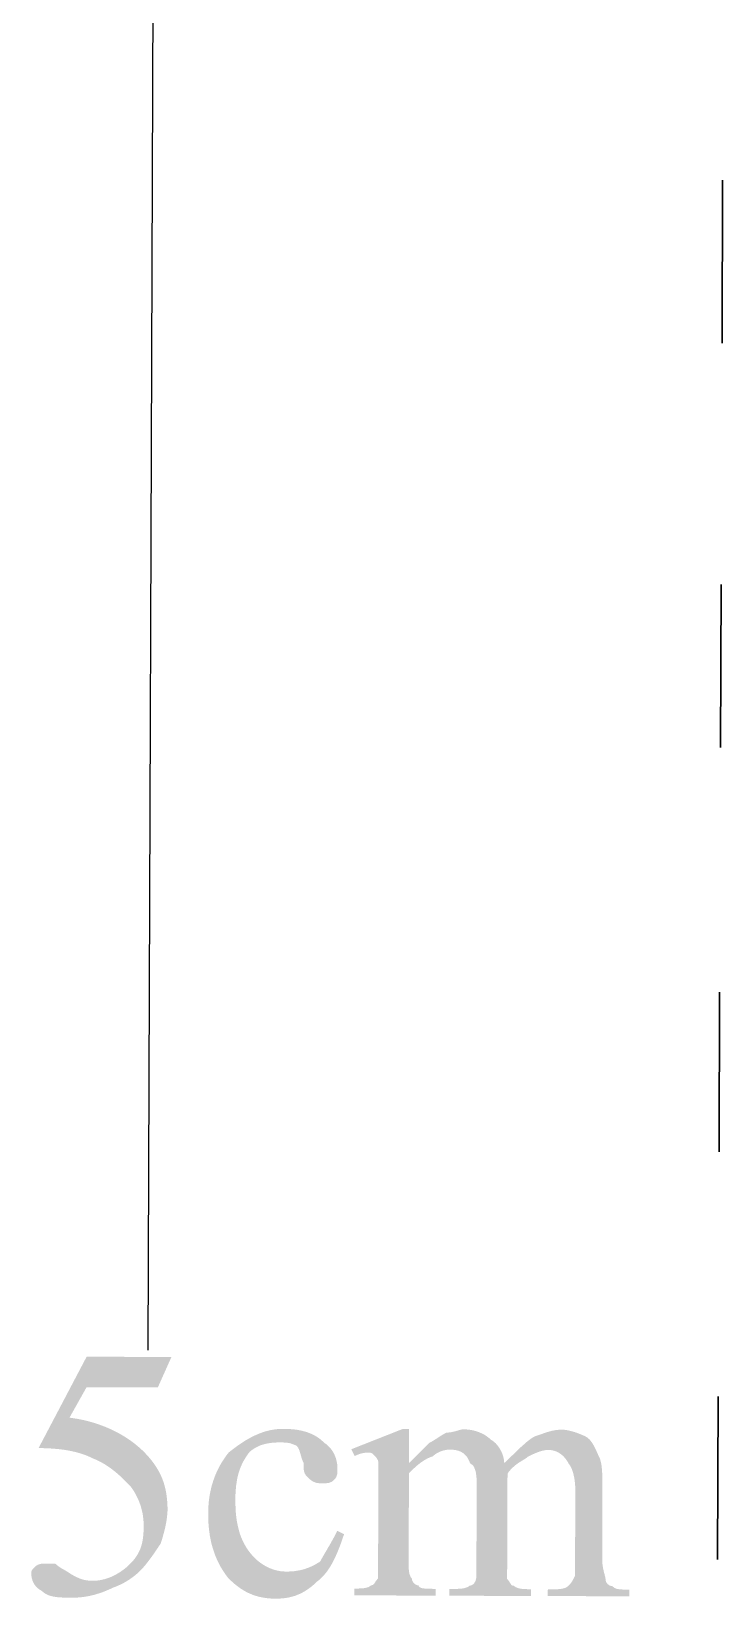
# Model space of a CAD drawing. Header units: millimetres. Extents: x -125 to 146, y -26 to 163.
# Drawn here: x -109.12 to -100.5, y 32.17 to 51.73 of the extents above; entities that cross this region are included whole.
import ezdxf

# ---------------------------------------------------------------- set-up
doc = ezdxf.new("R2010")
doc.units = ezdxf.units.MM
doc.header["$MEASUREMENT"] = 0
doc.layers.get('0').update_dxf_attribs({"color": 255, "linetype": 'CONTINUOUS'})

msp = doc.modelspace()

# ---------------------------------------------------------------- hatches: boundary and pattern name
at = {"true_color": 0x000007}
for points in [[(-107.376, 35.182), (-107.546, 34.802), (-108.435, 34.805), (-108.648, 34.425), (-108.601, 34.418), (-108.554, 34.411), (-108.508, 34.402), (-108.462, 34.393), (-108.417, 34.381), (-108.372, 34.369), (-108.328, 34.356), (-108.285, 34.342), (-108.243, 34.326), (-108.201, 34.31), (-108.16, 34.293), (-108.12, 34.274), (-108.081, 34.255), (-108.042, 34.235), (-108.005, 34.215), (-107.969, 34.193), (-107.934, 34.171), (-107.899, 34.148), (-107.866, 34.124), (-107.834, 34.1), (-107.804, 34.075), (-107.774, 34.05), (-107.746, 34.024), (-107.719, 33.998), (-107.693, 33.971), (-107.669, 33.945), (-107.646, 33.918), (-107.624, 33.891), (-107.603, 33.864), (-107.584, 33.837), (-107.566, 33.809), (-107.549, 33.782), (-107.533, 33.754), (-107.518, 33.725), (-107.505, 33.697), (-107.492, 33.668), (-107.481, 33.638), (-107.471, 33.608), (-107.462, 33.578), (-107.454, 33.546), (-107.447, 33.515), (-107.441, 33.483), (-107.436, 33.45), (-107.432, 33.416), (-107.429, 33.382), (-107.427, 33.347), (-107.425, 33.311), (-107.425, 33.274), (-107.425, 33.258), (-107.426, 33.242), (-107.427, 33.225), (-107.429, 33.208), (-107.431, 33.19), (-107.433, 33.173), (-107.435, 33.155), (-107.438, 33.136), (-107.441, 33.118), (-107.445, 33.1), (-107.448, 33.081), (-107.452, 33.063), (-107.456, 33.044), (-107.461, 33.026), (-107.465, 33.007), (-107.47, 32.989), (-107.475, 32.971), (-107.48, 32.953), (-107.485, 32.935), (-107.49, 32.918), (-107.495, 32.901), (-107.501, 32.884), (-107.506, 32.867), (-107.511, 32.851), (-107.522, 32.836), (-107.533, 32.82), (-107.543, 32.804), (-107.554, 32.788), (-107.565, 32.773), (-107.575, 32.757), (-107.586, 32.742), (-107.596, 32.726), (-107.607, 32.711), (-107.618, 32.696), (-107.628, 32.681), (-107.639, 32.667), (-107.65, 32.652), (-107.66, 32.638), (-107.671, 32.624), (-107.682, 32.611), (-107.692, 32.597), (-107.703, 32.584), (-107.713, 32.572), (-107.724, 32.559), (-107.735, 32.547), (-107.745, 32.536), (-107.756, 32.524), (-107.767, 32.514), (-107.777, 32.503), (-107.789, 32.493), (-107.8, 32.482), (-107.812, 32.472), (-107.825, 32.461), (-107.838, 32.451), (-107.851, 32.441), (-107.864, 32.431), (-107.878, 32.421), (-107.892, 32.411), (-107.906, 32.402), (-107.92, 32.393), (-107.935, 32.383), (-107.95, 32.375), (-107.965, 32.366), (-107.98, 32.358), (-107.996, 32.35), (-108.011, 32.342), (-108.027, 32.335), (-108.043, 32.328), (-108.058, 32.321), (-108.074, 32.315), (-108.09, 32.309), (-108.106, 32.303), (-108.127, 32.293), (-108.148, 32.283), (-108.17, 32.274), (-108.191, 32.265), (-108.212, 32.256), (-108.233, 32.248), (-108.254, 32.241), (-108.276, 32.233), (-108.297, 32.227), (-108.318, 32.22), (-108.339, 32.214), (-108.36, 32.209), (-108.382, 32.204), (-108.403, 32.199), (-108.424, 32.195), (-108.445, 32.192), (-108.466, 32.188), (-108.487, 32.186), (-108.509, 32.183), (-108.53, 32.181), (-108.551, 32.18), (-108.572, 32.179), (-108.593, 32.178), (-108.614, 32.178), (-108.635, 32.178), (-108.656, 32.178), (-108.676, 32.179), (-108.696, 32.179), (-108.715, 32.179), (-108.734, 32.18), (-108.752, 32.181), (-108.77, 32.182), (-108.787, 32.183), (-108.804, 32.185), (-108.821, 32.187), (-108.837, 32.19), (-108.852, 32.192), (-108.868, 32.196), (-108.882, 32.2), (-108.897, 32.204), (-108.91, 32.209), (-108.924, 32.215), (-108.937, 32.221), (-108.949, 32.228), (-108.962, 32.236), (-108.973, 32.245), (-108.984, 32.254), (-108.995, 32.264), (-109.006, 32.27), (-109.016, 32.276), (-109.026, 32.282), (-109.035, 32.289), (-109.044, 32.296), (-109.052, 32.303), (-109.06, 32.311), (-109.067, 32.319), (-109.074, 32.328), (-109.081, 32.336), (-109.087, 32.345), (-109.092, 32.355), (-109.097, 32.364), (-109.102, 32.373), (-109.106, 32.383), (-109.11, 32.393), (-109.113, 32.403), (-109.116, 32.413), (-109.119, 32.424), (-109.121, 32.434), (-109.122, 32.445), (-109.123, 32.455), (-109.124, 32.466), (-109.124, 32.476), (-109.124, 32.481), (-109.124, 32.486), (-109.124, 32.49), (-109.124, 32.494), (-109.124, 32.498), (-109.123, 32.501), (-109.123, 32.505), (-109.122, 32.508), (-109.122, 32.511), (-109.121, 32.513), (-109.12, 32.516), (-109.119, 32.519), (-109.117, 32.521), (-109.115, 32.524), (-109.113, 32.527), (-109.111, 32.53), (-109.109, 32.533), (-109.106, 32.536), (-109.103, 32.539), (-109.099, 32.543), (-109.095, 32.547), (-109.091, 32.551), (-109.086, 32.556), (-109.081, 32.561), (-109.076, 32.566), (-109.071, 32.571), (-109.065, 32.575), (-109.06, 32.579), (-109.055, 32.582), (-109.049, 32.585), (-109.044, 32.588), (-109.038, 32.59), (-109.033, 32.593), (-109.027, 32.595), (-109.022, 32.596), (-109.016, 32.598), (-109.011, 32.599), (-109.005, 32.6), (-109, 32.601), (-108.995, 32.601), (-108.989, 32.602), (-108.984, 32.602), (-108.978, 32.602), (-108.973, 32.603), (-108.968, 32.603), (-108.962, 32.603), (-108.957, 32.603), (-108.952, 32.603), (-108.946, 32.603), (-108.941, 32.603), (-108.936, 32.603), (-108.93, 32.603), (-108.925, 32.603), (-108.92, 32.603), (-108.915, 32.603), (-108.909, 32.603), (-108.904, 32.603), (-108.899, 32.603), (-108.893, 32.602), (-108.888, 32.602), (-108.883, 32.602), (-108.877, 32.602), (-108.872, 32.602), (-108.867, 32.602), (-108.862, 32.602), (-108.856, 32.602), (-108.851, 32.602), (-108.846, 32.602), (-108.84, 32.602), (-108.835, 32.602), (-108.83, 32.602), (-108.825, 32.602), (-108.824, 32.602), (-108.824, 32.601), (-108.823, 32.6), (-108.821, 32.599), (-108.819, 32.597), (-108.817, 32.595), (-108.814, 32.592), (-108.81, 32.59), (-108.807, 32.587), (-108.803, 32.583), (-108.798, 32.58), (-108.793, 32.576), (-108.787, 32.572), (-108.781, 32.567), (-108.775, 32.563), (-108.768, 32.558), (-108.761, 32.553), (-108.753, 32.548), (-108.745, 32.543), (-108.737, 32.538), (-108.728, 32.533), (-108.718, 32.528), (-108.708, 32.522), (-108.698, 32.517), (-108.682, 32.507), (-108.667, 32.497), (-108.652, 32.487), (-108.638, 32.478), (-108.623, 32.469), (-108.609, 32.461), (-108.596, 32.453), (-108.582, 32.446), (-108.569, 32.439), (-108.555, 32.433), (-108.542, 32.427), (-108.529, 32.421), (-108.516, 32.416), (-108.502, 32.411), (-108.489, 32.407), (-108.476, 32.403), (-108.462, 32.4), (-108.448, 32.397), (-108.434, 32.395), (-108.42, 32.393), (-108.405, 32.391), (-108.391, 32.39), (-108.375, 32.389), (-108.36, 32.389), (-108.339, 32.389), (-108.317, 32.39), (-108.296, 32.393), (-108.275, 32.395), (-108.254, 32.399), (-108.233, 32.404), (-108.212, 32.409), (-108.192, 32.415), (-108.171, 32.422), (-108.151, 32.429), (-108.131, 32.437), (-108.111, 32.446), (-108.091, 32.456), (-108.071, 32.466), (-108.052, 32.477), (-108.033, 32.488), (-108.014, 32.5), (-107.996, 32.513), (-107.978, 32.526), (-107.96, 32.539), (-107.943, 32.553), (-107.926, 32.568), (-107.909, 32.583), (-107.893, 32.599), (-107.878, 32.615), (-107.863, 32.63), (-107.849, 32.646), (-107.836, 32.662), (-107.824, 32.679), (-107.813, 32.695), (-107.802, 32.712), (-107.792, 32.729), (-107.783, 32.746), (-107.775, 32.763), (-107.767, 32.781), (-107.76, 32.799), (-107.754, 32.818), (-107.748, 32.837), (-107.743, 32.857), (-107.739, 32.877), (-107.735, 32.898), (-107.731, 32.92), (-107.729, 32.942), (-107.726, 32.965), (-107.725, 32.988), (-107.723, 33.013), (-107.722, 33.038), (-107.722, 33.064), (-107.722, 33.085), (-107.723, 33.106), (-107.724, 33.127), (-107.726, 33.149), (-107.728, 33.17), (-107.73, 33.191), (-107.733, 33.212), (-107.737, 33.233), (-107.742, 33.254), (-107.747, 33.276), (-107.752, 33.297), (-107.758, 33.318), (-107.765, 33.339), (-107.773, 33.36), (-107.781, 33.382), (-107.79, 33.403), (-107.8, 33.424), (-107.81, 33.445), (-107.821, 33.466), (-107.833, 33.488), (-107.846, 33.509), (-107.86, 33.53), (-107.874, 33.551), (-107.89, 33.572), (-107.905, 33.588), (-107.921, 33.604), (-107.937, 33.62), (-107.953, 33.636), (-107.969, 33.652), (-107.986, 33.668), (-108.002, 33.683), (-108.019, 33.699), (-108.036, 33.714), (-108.054, 33.73), (-108.072, 33.745), (-108.09, 33.76), (-108.109, 33.774), (-108.128, 33.789), (-108.148, 33.803), (-108.168, 33.817), (-108.189, 33.83), (-108.21, 33.844), (-108.232, 33.857), (-108.255, 33.869), (-108.279, 33.881), (-108.303, 33.893), (-108.328, 33.905), (-108.354, 33.915), (-108.375, 33.926), (-108.397, 33.936), (-108.419, 33.945), (-108.442, 33.955), (-108.466, 33.963), (-108.489, 33.972), (-108.514, 33.979), (-108.539, 33.987), (-108.564, 33.994), (-108.591, 34), (-108.618, 34.006), (-108.645, 34.012), (-108.673, 34.017), (-108.702, 34.022), (-108.732, 34.026), (-108.762, 34.03), (-108.793, 34.033), (-108.825, 34.036), (-108.858, 34.039), (-108.891, 34.041), (-108.925, 34.043), (-108.961, 34.044), (-108.997, 34.045), (-109.034, 34.045), (-108.434, 35.186)], [(-105.222, 32.97), (-105.233, 32.938), (-105.244, 32.907), (-105.254, 32.876), (-105.265, 32.846), (-105.276, 32.816), (-105.288, 32.787), (-105.299, 32.758), (-105.311, 32.73), (-105.323, 32.703), (-105.335, 32.676), (-105.348, 32.65), (-105.361, 32.624), (-105.375, 32.599), (-105.389, 32.575), (-105.403, 32.552), (-105.418, 32.529), (-105.434, 32.507), (-105.45, 32.486), (-105.467, 32.466), (-105.485, 32.446), (-105.503, 32.427), (-105.522, 32.409), (-105.542, 32.392), (-105.563, 32.376), (-105.584, 32.355), (-105.606, 32.336), (-105.627, 32.318), (-105.648, 32.302), (-105.67, 32.286), (-105.691, 32.272), (-105.712, 32.259), (-105.734, 32.246), (-105.755, 32.235), (-105.776, 32.225), (-105.798, 32.216), (-105.819, 32.207), (-105.84, 32.2), (-105.862, 32.193), (-105.883, 32.188), (-105.904, 32.183), (-105.926, 32.178), (-105.947, 32.175), (-105.968, 32.172), (-105.99, 32.17), (-106.011, 32.168), (-106.032, 32.167), (-106.053, 32.166), (-106.074, 32.166), (-106.106, 32.167), (-106.136, 32.168), (-106.166, 32.17), (-106.195, 32.174), (-106.223, 32.178), (-106.25, 32.183), (-106.277, 32.188), (-106.303, 32.195), (-106.329, 32.203), (-106.354, 32.211), (-106.378, 32.221), (-106.402, 32.231), (-106.426, 32.242), (-106.449, 32.254), (-106.472, 32.267), (-106.494, 32.281), (-106.516, 32.295), (-106.538, 32.311), (-106.56, 32.327), (-106.581, 32.344), (-106.603, 32.363), (-106.624, 32.382), (-106.645, 32.401), (-106.666, 32.422), (-106.687, 32.449), (-106.707, 32.476), (-106.725, 32.504), (-106.743, 32.532), (-106.761, 32.561), (-106.777, 32.59), (-106.792, 32.62), (-106.806, 32.651), (-106.82, 32.682), (-106.833, 32.714), (-106.844, 32.746), (-106.855, 32.779), (-106.865, 32.812), (-106.875, 32.847), (-106.883, 32.882), (-106.89, 32.917), (-106.897, 32.954), (-106.902, 32.991), (-106.907, 33.029), (-106.911, 33.067), (-106.914, 33.107), (-106.916, 33.147), (-106.917, 33.188), (-106.917, 33.23), (-106.917, 33.267), (-106.915, 33.303), (-106.913, 33.339), (-106.91, 33.375), (-106.906, 33.41), (-106.901, 33.444), (-106.895, 33.479), (-106.888, 33.512), (-106.88, 33.546), (-106.872, 33.578), (-106.862, 33.611), (-106.852, 33.643), (-106.841, 33.674), (-106.829, 33.705), (-106.816, 33.736), (-106.802, 33.766), (-106.788, 33.796), (-106.772, 33.825), (-106.756, 33.854), (-106.738, 33.882), (-106.72, 33.91), (-106.701, 33.938), (-106.681, 33.965), (-106.66, 33.991), (-106.634, 34.012), (-106.607, 34.032), (-106.581, 34.052), (-106.554, 34.072), (-106.527, 34.09), (-106.501, 34.108), (-106.474, 34.126), (-106.447, 34.143), (-106.419, 34.159), (-106.392, 34.174), (-106.365, 34.188), (-106.337, 34.202), (-106.309, 34.214), (-106.281, 34.226), (-106.252, 34.237), (-106.224, 34.247), (-106.195, 34.256), (-106.165, 34.263), (-106.136, 34.27), (-106.106, 34.275), (-106.075, 34.28), (-106.045, 34.283), (-106.014, 34.285), (-105.982, 34.285), (-105.955, 34.285), (-105.929, 34.284), (-105.904, 34.283), (-105.879, 34.281), (-105.854, 34.279), (-105.83, 34.276), (-105.806, 34.273), (-105.783, 34.269), (-105.76, 34.264), (-105.737, 34.259), (-105.716, 34.253), (-105.694, 34.247), (-105.673, 34.24), (-105.653, 34.232), (-105.632, 34.224), (-105.613, 34.215), (-105.594, 34.205), (-105.575, 34.194), (-105.557, 34.183), (-105.539, 34.171), (-105.521, 34.158), (-105.504, 34.144), (-105.488, 34.129), (-105.472, 34.114), (-105.457, 34.103), (-105.442, 34.092), (-105.428, 34.08), (-105.415, 34.068), (-105.403, 34.056), (-105.392, 34.043), (-105.382, 34.03), (-105.372, 34.016), (-105.363, 34.003), (-105.355, 33.989), (-105.347, 33.974), (-105.34, 33.96), (-105.334, 33.945), (-105.328, 33.93), (-105.323, 33.915), (-105.319, 33.9), (-105.315, 33.885), (-105.312, 33.869), (-105.309, 33.854), (-105.307, 33.838), (-105.306, 33.822), (-105.305, 33.806), (-105.304, 33.79), (-105.304, 33.775), (-105.304, 33.769), (-105.304, 33.764), (-105.304, 33.759), (-105.304, 33.753), (-105.304, 33.748), (-105.305, 33.743), (-105.305, 33.738), (-105.306, 33.732), (-105.306, 33.727), (-105.307, 33.722), (-105.308, 33.716), (-105.309, 33.711), (-105.311, 33.706), (-105.313, 33.701), (-105.315, 33.695), (-105.317, 33.69), (-105.319, 33.685), (-105.322, 33.679), (-105.325, 33.674), (-105.329, 33.669), (-105.333, 33.664), (-105.337, 33.658), (-105.342, 33.653), (-105.347, 33.648), (-105.352, 33.643), (-105.357, 33.638), (-105.363, 33.634), (-105.368, 33.63), (-105.374, 33.626), (-105.379, 33.623), (-105.385, 33.621), (-105.391, 33.618), (-105.397, 33.616), (-105.403, 33.614), (-105.409, 33.612), (-105.416, 33.611), (-105.422, 33.61), (-105.429, 33.609), (-105.437, 33.608), (-105.444, 33.607), (-105.452, 33.607), (-105.46, 33.606), (-105.468, 33.606), (-105.477, 33.606), (-105.486, 33.606), (-105.496, 33.606), (-105.506, 33.606), (-105.516, 33.606), (-105.527, 33.606), (-105.536, 33.607), (-105.546, 33.608), (-105.555, 33.609), (-105.564, 33.611), (-105.572, 33.613), (-105.58, 33.616), (-105.588, 33.619), (-105.596, 33.622), (-105.603, 33.625), (-105.61, 33.629), (-105.617, 33.633), (-105.623, 33.637), (-105.629, 33.641), (-105.636, 33.646), (-105.641, 33.65), (-105.647, 33.655), (-105.653, 33.66), (-105.658, 33.665), (-105.664, 33.67), (-105.669, 33.675), (-105.675, 33.681), (-105.68, 33.686), (-105.685, 33.691), (-105.69, 33.697), (-105.695, 33.702), (-105.699, 33.707), (-105.703, 33.713), (-105.706, 33.718), (-105.71, 33.724), (-105.712, 33.729), (-105.715, 33.735), (-105.717, 33.741), (-105.719, 33.747), (-105.721, 33.754), (-105.722, 33.76), (-105.723, 33.767), (-105.724, 33.774), (-105.725, 33.781), (-105.726, 33.789), (-105.726, 33.796), (-105.726, 33.805), (-105.727, 33.813), (-105.727, 33.822), (-105.727, 33.831), (-105.727, 33.84), (-105.727, 33.85), (-105.727, 33.861), (-105.732, 33.871), (-105.737, 33.882), (-105.741, 33.893), (-105.745, 33.903), (-105.748, 33.913), (-105.752, 33.924), (-105.755, 33.934), (-105.758, 33.944), (-105.761, 33.954), (-105.764, 33.964), (-105.766, 33.973), (-105.769, 33.983), (-105.772, 33.992), (-105.775, 34.001), (-105.777, 34.009), (-105.78, 34.018), (-105.784, 34.026), (-105.787, 34.034), (-105.791, 34.041), (-105.794, 34.048), (-105.799, 34.055), (-105.803, 34.061), (-105.808, 34.067), (-105.813, 34.073), (-105.824, 34.078), (-105.834, 34.083), (-105.843, 34.087), (-105.853, 34.091), (-105.862, 34.094), (-105.87, 34.097), (-105.879, 34.1), (-105.887, 34.103), (-105.895, 34.105), (-105.903, 34.107), (-105.911, 34.109), (-105.919, 34.11), (-105.927, 34.111), (-105.935, 34.113), (-105.943, 34.113), (-105.951, 34.114), (-105.96, 34.115), (-105.968, 34.115), (-105.977, 34.115), (-105.986, 34.116), (-105.995, 34.116), (-106.005, 34.116), (-106.015, 34.116), (-106.025, 34.116), (-106.046, 34.116), (-106.066, 34.115), (-106.086, 34.114), (-106.106, 34.113), (-106.125, 34.111), (-106.144, 34.108), (-106.162, 34.106), (-106.18, 34.102), (-106.198, 34.099), (-106.215, 34.095), (-106.231, 34.09), (-106.247, 34.085), (-106.263, 34.08), (-106.278, 34.074), (-106.293, 34.067), (-106.307, 34.06), (-106.321, 34.053), (-106.335, 34.046), (-106.348, 34.037), (-106.36, 34.029), (-106.373, 34.02), (-106.384, 34.011), (-106.396, 34.001), (-106.406, 33.99), (-106.422, 33.969), (-106.437, 33.948), (-106.45, 33.927), (-106.463, 33.905), (-106.476, 33.884), (-106.487, 33.862), (-106.498, 33.84), (-106.507, 33.818), (-106.517, 33.796), (-106.525, 33.773), (-106.533, 33.75), (-106.54, 33.726), (-106.546, 33.702), (-106.552, 33.678), (-106.557, 33.653), (-106.561, 33.627), (-106.565, 33.601), (-106.569, 33.574), (-106.571, 33.547), (-106.574, 33.519), (-106.576, 33.49), (-106.577, 33.46), (-106.578, 33.43), (-106.578, 33.398), (-106.578, 33.367), (-106.577, 33.336), (-106.576, 33.305), (-106.575, 33.275), (-106.573, 33.245), (-106.57, 33.216), (-106.567, 33.187), (-106.563, 33.158), (-106.559, 33.13), (-106.554, 33.103), (-106.548, 33.075), (-106.542, 33.049), (-106.535, 33.022), (-106.528, 32.996), (-106.52, 32.971), (-106.511, 32.946), (-106.501, 32.921), (-106.49, 32.897), (-106.479, 32.873), (-106.467, 32.85), (-106.454, 32.827), (-106.441, 32.804), (-106.426, 32.782), (-106.411, 32.76), (-106.395, 32.739), (-106.378, 32.719), (-106.362, 32.7), (-106.344, 32.682), (-106.327, 32.665), (-106.309, 32.648), (-106.291, 32.633), (-106.272, 32.618), (-106.253, 32.605), (-106.234, 32.592), (-106.214, 32.58), (-106.195, 32.569), (-106.175, 32.558), (-106.155, 32.549), (-106.134, 32.541), (-106.114, 32.533), (-106.093, 32.526), (-106.073, 32.521), (-106.052, 32.516), (-106.031, 32.512), (-106.01, 32.508), (-105.989, 32.506), (-105.967, 32.505), (-105.946, 32.504), (-105.925, 32.504), (-105.904, 32.505), (-105.884, 32.506), (-105.864, 32.508), (-105.844, 32.509), (-105.825, 32.512), (-105.806, 32.515), (-105.788, 32.518), (-105.769, 32.521), (-105.751, 32.526), (-105.734, 32.53), (-105.716, 32.535), (-105.699, 32.541), (-105.682, 32.547), (-105.665, 32.553), (-105.649, 32.56), (-105.632, 32.567), (-105.616, 32.574), (-105.6, 32.583), (-105.584, 32.591), (-105.568, 32.6), (-105.552, 32.61), (-105.536, 32.619), (-105.52, 32.63), (-105.514, 32.64), (-105.508, 32.652), (-105.502, 32.663), (-105.495, 32.675), (-105.488, 32.688), (-105.48, 32.701), (-105.473, 32.714), (-105.465, 32.728), (-105.456, 32.743), (-105.447, 32.758), (-105.438, 32.773), (-105.429, 32.788), (-105.42, 32.805), (-105.41, 32.821), (-105.4, 32.838), (-105.39, 32.856), (-105.38, 32.874), (-105.37, 32.892), (-105.36, 32.911), (-105.349, 32.93), (-105.339, 32.95), (-105.328, 32.971), (-105.317, 32.991), (-105.307, 33.013)], [(-104.412, 33.859), (-104.396, 33.874), (-104.381, 33.889), (-104.366, 33.904), (-104.352, 33.918), (-104.338, 33.932), (-104.324, 33.946), (-104.311, 33.959), (-104.299, 33.971), (-104.286, 33.983), (-104.275, 33.995), (-104.263, 34.006), (-104.253, 34.017), (-104.242, 34.027), (-104.232, 34.037), (-104.223, 34.046), (-104.214, 34.055), (-104.205, 34.064), (-104.197, 34.072), (-104.189, 34.08), (-104.182, 34.087), (-104.175, 34.094), (-104.168, 34.1), (-104.163, 34.106), (-104.157, 34.112), (-104.147, 34.117), (-104.137, 34.122), (-104.127, 34.127), (-104.118, 34.133), (-104.109, 34.138), (-104.1, 34.143), (-104.091, 34.148), (-104.083, 34.154), (-104.075, 34.159), (-104.067, 34.164), (-104.059, 34.169), (-104.051, 34.175), (-104.043, 34.18), (-104.035, 34.185), (-104.027, 34.191), (-104.019, 34.196), (-104.01, 34.201), (-104.002, 34.206), (-103.993, 34.212), (-103.984, 34.217), (-103.975, 34.222), (-103.965, 34.227), (-103.955, 34.233), (-103.945, 34.238), (-103.934, 34.238), (-103.924, 34.239), (-103.913, 34.24), (-103.903, 34.241), (-103.892, 34.242), (-103.882, 34.244), (-103.872, 34.246), (-103.862, 34.249), (-103.852, 34.251), (-103.842, 34.253), (-103.832, 34.256), (-103.823, 34.259), (-103.814, 34.261), (-103.805, 34.264), (-103.796, 34.266), (-103.788, 34.269), (-103.78, 34.271), (-103.772, 34.273), (-103.765, 34.275), (-103.758, 34.276), (-103.751, 34.278), (-103.744, 34.279), (-103.739, 34.279), (-103.733, 34.279), (-103.717, 34.279), (-103.701, 34.278), (-103.685, 34.277), (-103.67, 34.276), (-103.654, 34.274), (-103.638, 34.271), (-103.622, 34.268), (-103.607, 34.265), (-103.592, 34.261), (-103.576, 34.257), (-103.561, 34.252), (-103.547, 34.247), (-103.532, 34.241), (-103.518, 34.235), (-103.504, 34.229), (-103.49, 34.222), (-103.476, 34.215), (-103.463, 34.207), (-103.45, 34.199), (-103.438, 34.19), (-103.426, 34.181), (-103.414, 34.172), (-103.403, 34.162), (-103.392, 34.151), (-103.382, 34.145), (-103.371, 34.139), (-103.361, 34.131), (-103.35, 34.123), (-103.34, 34.114), (-103.33, 34.105), (-103.32, 34.094), (-103.311, 34.083), (-103.302, 34.072), (-103.293, 34.06), (-103.284, 34.047), (-103.276, 34.034), (-103.269, 34.021), (-103.261, 34.007), (-103.255, 33.993), (-103.249, 33.978), (-103.243, 33.963), (-103.238, 33.948), (-103.234, 33.933), (-103.23, 33.917), (-103.228, 33.902), (-103.226, 33.886), (-103.224, 33.87), (-103.224, 33.854), (-103.203, 33.875), (-103.182, 33.895), (-103.162, 33.915), (-103.143, 33.935), (-103.123, 33.954), (-103.104, 33.972), (-103.086, 33.99), (-103.068, 34.007), (-103.051, 34.024), (-103.034, 34.04), (-103.017, 34.056), (-103.001, 34.07), (-102.985, 34.084), (-102.97, 34.098), (-102.955, 34.111), (-102.941, 34.123), (-102.927, 34.134), (-102.913, 34.145), (-102.9, 34.155), (-102.888, 34.164), (-102.876, 34.172), (-102.864, 34.179), (-102.853, 34.186), (-102.842, 34.191), (-102.826, 34.197), (-102.811, 34.202), (-102.796, 34.207), (-102.781, 34.212), (-102.767, 34.217), (-102.753, 34.222), (-102.739, 34.227), (-102.726, 34.232), (-102.712, 34.236), (-102.699, 34.241), (-102.685, 34.245), (-102.672, 34.249), (-102.659, 34.253), (-102.646, 34.256), (-102.632, 34.26), (-102.619, 34.263), (-102.605, 34.265), (-102.591, 34.268), (-102.577, 34.27), (-102.563, 34.272), (-102.549, 34.273), (-102.534, 34.274), (-102.518, 34.275), (-102.503, 34.275), (-102.492, 34.275), (-102.481, 34.274), (-102.469, 34.273), (-102.457, 34.271), (-102.445, 34.27), (-102.433, 34.267), (-102.42, 34.265), (-102.407, 34.262), (-102.394, 34.259), (-102.381, 34.255), (-102.368, 34.252), (-102.355, 34.248), (-102.341, 34.244), (-102.328, 34.239), (-102.315, 34.235), (-102.302, 34.23), (-102.289, 34.225), (-102.277, 34.22), (-102.264, 34.215), (-102.252, 34.21), (-102.24, 34.205), (-102.229, 34.2), (-102.217, 34.194), (-102.207, 34.189), (-102.196, 34.183), (-102.186, 34.177), (-102.177, 34.169), (-102.168, 34.161), (-102.159, 34.153), (-102.151, 34.143), (-102.143, 34.133), (-102.135, 34.123), (-102.127, 34.112), (-102.12, 34.101), (-102.113, 34.089), (-102.107, 34.078), (-102.1, 34.066), (-102.094, 34.053), (-102.088, 34.041), (-102.082, 34.029), (-102.076, 34.016), (-102.07, 34.004), (-102.065, 33.992), (-102.06, 33.98), (-102.054, 33.968), (-102.049, 33.956), (-102.044, 33.945), (-102.038, 33.934), (-102.033, 33.923), (-102.029, 33.912), (-102.024, 33.899), (-102.021, 33.885), (-102.017, 33.871), (-102.014, 33.856), (-102.011, 33.841), (-102.009, 33.825), (-102.007, 33.808), (-102.005, 33.791), (-102.003, 33.773), (-102.002, 33.754), (-102.001, 33.736), (-102, 33.717), (-101.999, 33.697), (-101.998, 33.677), (-101.998, 33.657), (-101.998, 33.637), (-101.998, 33.616), (-101.997, 33.595), (-101.997, 33.574), (-101.997, 33.553), (-101.997, 33.532), (-101.998, 33.511), (-102.001, 32.662), (-102.001, 32.646), (-102, 32.631), (-101.999, 32.616), (-101.998, 32.602), (-101.996, 32.588), (-101.994, 32.574), (-101.992, 32.561), (-101.99, 32.549), (-101.988, 32.537), (-101.985, 32.525), (-101.983, 32.514), (-101.98, 32.503), (-101.978, 32.492), (-101.975, 32.483), (-101.972, 32.473), (-101.97, 32.464), (-101.968, 32.455), (-101.966, 32.447), (-101.964, 32.44), (-101.962, 32.432), (-101.961, 32.425), (-101.96, 32.419), (-101.959, 32.413), (-101.959, 32.408), (-101.959, 32.402), (-101.958, 32.397), (-101.957, 32.392), (-101.956, 32.387), (-101.954, 32.381), (-101.952, 32.376), (-101.95, 32.371), (-101.947, 32.367), (-101.944, 32.362), (-101.94, 32.358), (-101.937, 32.353), (-101.933, 32.349), (-101.929, 32.345), (-101.925, 32.342), (-101.92, 32.338), (-101.916, 32.335), (-101.911, 32.332), (-101.906, 32.33), (-101.901, 32.328), (-101.896, 32.326), (-101.891, 32.325), (-101.885, 32.323), (-101.88, 32.323), (-101.875, 32.323), (-101.87, 32.317), (-101.864, 32.313), (-101.859, 32.309), (-101.853, 32.305), (-101.848, 32.301), (-101.842, 32.298), (-101.836, 32.295), (-101.83, 32.293), (-101.823, 32.29), (-101.816, 32.288), (-101.809, 32.287), (-101.801, 32.285), (-101.793, 32.284), (-101.784, 32.283), (-101.775, 32.282), (-101.765, 32.281), (-101.755, 32.281), (-101.744, 32.28), (-101.733, 32.28), (-101.72, 32.28), (-101.707, 32.28), (-101.693, 32.28), (-101.679, 32.279), (-101.663, 32.279), (-101.664, 32.195), (-102.68, 32.199), (-102.679, 32.283), (-102.637, 32.283), (-102.627, 32.283), (-102.616, 32.283), (-102.605, 32.283), (-102.595, 32.283), (-102.585, 32.283), (-102.574, 32.283), (-102.564, 32.284), (-102.554, 32.284), (-102.544, 32.285), (-102.534, 32.286), (-102.525, 32.287), (-102.515, 32.288), (-102.506, 32.289), (-102.497, 32.291), (-102.489, 32.293), (-102.48, 32.295), (-102.472, 32.297), (-102.464, 32.3), (-102.457, 32.303), (-102.45, 32.307), (-102.443, 32.311), (-102.437, 32.315), (-102.431, 32.32), (-102.425, 32.325), (-102.42, 32.33), (-102.415, 32.334), (-102.411, 32.339), (-102.407, 32.343), (-102.403, 32.347), (-102.4, 32.35), (-102.397, 32.354), (-102.394, 32.357), (-102.391, 32.361), (-102.388, 32.364), (-102.385, 32.368), (-102.383, 32.372), (-102.38, 32.376), (-102.377, 32.38), (-102.375, 32.385), (-102.372, 32.39), (-102.369, 32.396), (-102.365, 32.402), (-102.362, 32.408), (-102.358, 32.415), (-102.354, 32.423), (-102.35, 32.432), (-102.345, 32.441), (-102.34, 32.451), (-102.34, 32.452), (-102.34, 32.453), (-102.34, 32.455), (-102.34, 32.458), (-102.34, 32.462), (-102.34, 32.466), (-102.34, 32.472), (-102.34, 32.478), (-102.34, 32.485), (-102.34, 32.492), (-102.34, 32.501), (-102.34, 32.509), (-102.34, 32.519), (-102.34, 32.529), (-102.34, 32.54), (-102.34, 32.552), (-102.34, 32.564), (-102.34, 32.576), (-102.34, 32.589), (-102.34, 32.603), (-102.34, 32.617), (-102.339, 32.632), (-102.339, 32.647), (-102.339, 32.663), (-102.336, 33.512), (-102.336, 33.533), (-102.337, 33.554), (-102.338, 33.574), (-102.339, 33.593), (-102.341, 33.612), (-102.343, 33.631), (-102.345, 33.649), (-102.348, 33.666), (-102.351, 33.683), (-102.355, 33.699), (-102.358, 33.714), (-102.362, 33.729), (-102.366, 33.744), (-102.37, 33.757), (-102.375, 33.77), (-102.379, 33.782), (-102.384, 33.793), (-102.389, 33.804), (-102.394, 33.814), (-102.399, 33.823), (-102.404, 33.831), (-102.409, 33.839), (-102.414, 33.845), (-102.42, 33.851), (-102.425, 33.862), (-102.431, 33.872), (-102.437, 33.883), (-102.444, 33.893), (-102.451, 33.903), (-102.459, 33.914), (-102.467, 33.923), (-102.476, 33.933), (-102.485, 33.942), (-102.494, 33.951), (-102.504, 33.96), (-102.514, 33.968), (-102.525, 33.976), (-102.536, 33.983), (-102.548, 33.99), (-102.56, 33.996), (-102.573, 34.002), (-102.586, 34.007), (-102.599, 34.011), (-102.613, 34.015), (-102.627, 34.018), (-102.642, 34.02), (-102.657, 34.021), (-102.673, 34.021), (-102.684, 34.021), (-102.694, 34.021), (-102.705, 34.02), (-102.715, 34.018), (-102.726, 34.017), (-102.737, 34.014), (-102.747, 34.012), (-102.758, 34.009), (-102.768, 34.006), (-102.779, 34.003), (-102.789, 33.999), (-102.8, 33.995), (-102.811, 33.991), (-102.821, 33.987), (-102.832, 33.983), (-102.842, 33.978), (-102.853, 33.973), (-102.864, 33.969), (-102.874, 33.964), (-102.885, 33.959), (-102.895, 33.953), (-102.906, 33.948), (-102.917, 33.943), (-102.927, 33.938), (-102.933, 33.932), (-102.94, 33.927), (-102.947, 33.922), (-102.955, 33.916), (-102.964, 33.911), (-102.973, 33.905), (-102.983, 33.899), (-102.993, 33.893), (-103.004, 33.886), (-103.015, 33.879), (-103.027, 33.872), (-103.039, 33.864), (-103.051, 33.856), (-103.063, 33.847), (-103.075, 33.838), (-103.088, 33.829), (-103.1, 33.818), (-103.112, 33.807), (-103.125, 33.796), (-103.137, 33.784), (-103.148, 33.771), (-103.16, 33.757), (-103.171, 33.742), (-103.182, 33.727), (-103.183, 33.6), (-103.186, 32.666), (-103.186, 32.645), (-103.186, 32.625), (-103.186, 32.607), (-103.186, 32.588), (-103.186, 32.571), (-103.186, 32.555), (-103.186, 32.54), (-103.187, 32.525), (-103.187, 32.511), (-103.187, 32.498), (-103.187, 32.487), (-103.187, 32.476), (-103.187, 32.465), (-103.187, 32.456), (-103.187, 32.448), (-103.187, 32.44), (-103.187, 32.434), (-103.187, 32.428), (-103.187, 32.423), (-103.187, 32.419), (-103.187, 32.416), (-103.187, 32.414), (-103.187, 32.413), (-103.187, 32.412), (-103.182, 32.407), (-103.177, 32.401), (-103.173, 32.396), (-103.169, 32.391), (-103.165, 32.386), (-103.162, 32.381), (-103.159, 32.376), (-103.156, 32.371), (-103.153, 32.367), (-103.15, 32.362), (-103.147, 32.358), (-103.145, 32.354), (-103.142, 32.35), (-103.14, 32.346), (-103.137, 32.343), (-103.134, 32.34), (-103.131, 32.337), (-103.128, 32.334), (-103.124, 32.332), (-103.121, 32.33), (-103.117, 32.329), (-103.112, 32.328), (-103.108, 32.327), (-103.103, 32.327), (-103.097, 32.322), (-103.091, 32.317), (-103.085, 32.313), (-103.078, 32.309), (-103.071, 32.306), (-103.064, 32.302), (-103.056, 32.3), (-103.048, 32.297), (-103.039, 32.295), (-103.031, 32.293), (-103.022, 32.291), (-103.013, 32.29), (-103.003, 32.288), (-102.994, 32.287), (-102.984, 32.287), (-102.974, 32.286), (-102.964, 32.285), (-102.954, 32.285), (-102.944, 32.285), (-102.933, 32.284), (-102.923, 32.284), (-102.912, 32.284), (-102.902, 32.284), (-102.891, 32.284), (-102.891, 32.199), (-103.91, 32.203), (-103.91, 32.288), (-103.894, 32.288), (-103.879, 32.288), (-103.864, 32.288), (-103.85, 32.288), (-103.836, 32.288), (-103.822, 32.288), (-103.809, 32.288), (-103.797, 32.289), (-103.785, 32.29), (-103.773, 32.29), (-103.762, 32.291), (-103.751, 32.292), (-103.741, 32.294), (-103.731, 32.295), (-103.721, 32.297), (-103.712, 32.3), (-103.704, 32.302), (-103.695, 32.305), (-103.688, 32.308), (-103.68, 32.311), (-103.673, 32.315), (-103.667, 32.319), (-103.661, 32.324), (-103.656, 32.329), (-103.65, 32.329), (-103.645, 32.33), (-103.64, 32.331), (-103.635, 32.333), (-103.629, 32.335), (-103.624, 32.337), (-103.62, 32.34), (-103.615, 32.343), (-103.61, 32.347), (-103.606, 32.351), (-103.601, 32.356), (-103.597, 32.361), (-103.593, 32.366), (-103.59, 32.372), (-103.586, 32.378), (-103.583, 32.385), (-103.58, 32.393), (-103.578, 32.4), (-103.576, 32.408), (-103.574, 32.417), (-103.572, 32.426), (-103.571, 32.436), (-103.571, 32.445), (-103.57, 32.456), (-103.57, 32.456), (-103.57, 32.458), (-103.57, 32.46), (-103.57, 32.463), (-103.57, 32.466), (-103.57, 32.471), (-103.57, 32.476), (-103.57, 32.482), (-103.57, 32.489), (-103.57, 32.497), (-103.57, 32.505), (-103.57, 32.514), (-103.57, 32.524), (-103.57, 32.534), (-103.57, 32.545), (-103.57, 32.556), (-103.57, 32.568), (-103.57, 32.581), (-103.57, 32.594), (-103.57, 32.608), (-103.57, 32.622), (-103.57, 32.637), (-103.57, 32.652), (-103.57, 32.667), (-103.567, 33.517), (-103.566, 33.538), (-103.566, 33.558), (-103.566, 33.578), (-103.567, 33.598), (-103.567, 33.617), (-103.567, 33.635), (-103.568, 33.653), (-103.569, 33.67), (-103.57, 33.687), (-103.572, 33.703), (-103.574, 33.719), (-103.576, 33.734), (-103.579, 33.748), (-103.582, 33.762), (-103.586, 33.774), (-103.591, 33.787), (-103.596, 33.798), (-103.601, 33.809), (-103.607, 33.819), (-103.614, 33.828), (-103.622, 33.836), (-103.631, 33.843), (-103.64, 33.85), (-103.65, 33.856), (-103.655, 33.871), (-103.661, 33.886), (-103.668, 33.9), (-103.674, 33.912), (-103.682, 33.925), (-103.689, 33.936), (-103.697, 33.947), (-103.706, 33.956), (-103.715, 33.965), (-103.724, 33.974), (-103.734, 33.981), (-103.745, 33.988), (-103.755, 33.995), (-103.767, 34), (-103.778, 34.005), (-103.79, 34.01), (-103.803, 34.014), (-103.816, 34.017), (-103.829, 34.02), (-103.843, 34.022), (-103.858, 34.024), (-103.872, 34.025), (-103.888, 34.026), (-103.903, 34.026), (-103.914, 34.026), (-103.924, 34.025), (-103.935, 34.024), (-103.945, 34.023), (-103.956, 34.021), (-103.966, 34.019), (-103.976, 34.017), (-103.986, 34.014), (-103.996, 34.011), (-104.006, 34.007), (-104.016, 34.004), (-104.025, 34), (-104.034, 33.996), (-104.043, 33.992), (-104.052, 33.987), (-104.06, 33.983), (-104.068, 33.978), (-104.076, 33.973), (-104.084, 33.968), (-104.091, 33.963), (-104.097, 33.958), (-104.104, 33.953), (-104.11, 33.947), (-104.115, 33.942), (-104.131, 33.937), (-104.146, 33.931), (-104.161, 33.925), (-104.176, 33.918), (-104.19, 33.911), (-104.203, 33.903), (-104.217, 33.896), (-104.23, 33.888), (-104.243, 33.879), (-104.255, 33.871), (-104.268, 33.862), (-104.28, 33.853), (-104.291, 33.843), (-104.303, 33.834), (-104.315, 33.824), (-104.326, 33.814), (-104.337, 33.804), (-104.348, 33.794), (-104.359, 33.784), (-104.37, 33.774), (-104.38, 33.763), (-104.391, 33.753), (-104.402, 33.742), (-104.412, 33.732), (-104.416, 32.671), (-104.416, 32.655), (-104.416, 32.64), (-104.416, 32.625), (-104.416, 32.611), (-104.416, 32.597), (-104.416, 32.583), (-104.416, 32.57), (-104.415, 32.558), (-104.415, 32.546), (-104.414, 32.534), (-104.413, 32.523), (-104.412, 32.512), (-104.41, 32.501), (-104.409, 32.492), (-104.407, 32.482), (-104.405, 32.473), (-104.402, 32.464), (-104.399, 32.456), (-104.396, 32.449), (-104.393, 32.441), (-104.389, 32.434), (-104.385, 32.428), (-104.38, 32.422), (-104.375, 32.416), (-104.375, 32.411), (-104.374, 32.406), (-104.373, 32.401), (-104.372, 32.395), (-104.37, 32.39), (-104.368, 32.385), (-104.365, 32.38), (-104.363, 32.376), (-104.359, 32.371), (-104.356, 32.367), (-104.353, 32.362), (-104.349, 32.358), (-104.345, 32.354), (-104.34, 32.351), (-104.336, 32.347), (-104.331, 32.344), (-104.327, 32.341), (-104.322, 32.339), (-104.317, 32.337), (-104.312, 32.335), (-104.306, 32.333), (-104.301, 32.332), (-104.296, 32.332), (-104.291, 32.331), (-104.29, 32.326), (-104.289, 32.322), (-104.287, 32.317), (-104.284, 32.314), (-104.28, 32.31), (-104.275, 32.307), (-104.27, 32.304), (-104.264, 32.302), (-104.257, 32.299), (-104.25, 32.297), (-104.241, 32.296), (-104.232, 32.294), (-104.223, 32.293), (-104.213, 32.292), (-104.202, 32.291), (-104.19, 32.29), (-104.178, 32.29), (-104.166, 32.289), (-104.153, 32.289), (-104.139, 32.289), (-104.125, 32.289), (-104.11, 32.288), (-104.095, 32.288), (-104.079, 32.288), (-104.079, 32.204), (-105.095, 32.207), (-105.095, 32.292), (-105.084, 32.292), (-105.074, 32.292), (-105.063, 32.292), (-105.053, 32.292), (-105.043, 32.292), (-105.032, 32.293), (-105.022, 32.293), (-105.012, 32.293), (-105.002, 32.294), (-104.992, 32.295), (-104.983, 32.296), (-104.973, 32.297), (-104.964, 32.298), (-104.955, 32.3), (-104.947, 32.302), (-104.938, 32.304), (-104.93, 32.307), (-104.922, 32.309), (-104.915, 32.312), (-104.908, 32.316), (-104.901, 32.32), (-104.895, 32.324), (-104.889, 32.329), (-104.883, 32.334), (-104.878, 32.334), (-104.873, 32.334), (-104.869, 32.336), (-104.865, 32.337), (-104.861, 32.339), (-104.858, 32.341), (-104.855, 32.343), (-104.852, 32.346), (-104.849, 32.349), (-104.846, 32.353), (-104.843, 32.356), (-104.841, 32.36), (-104.838, 32.364), (-104.835, 32.368), (-104.833, 32.373), (-104.83, 32.377), (-104.827, 32.382), (-104.824, 32.387), (-104.82, 32.392), (-104.816, 32.397), (-104.812, 32.402), (-104.808, 32.407), (-104.803, 32.413), (-104.798, 32.418), (-104.798, 32.424), (-104.798, 32.429), (-104.798, 32.436), (-104.798, 32.443), (-104.798, 32.45), (-104.798, 32.458), (-104.798, 32.466), (-104.798, 32.474), (-104.798, 32.484), (-104.798, 32.493), (-104.798, 32.503), (-104.798, 32.513), (-104.798, 32.524), (-104.798, 32.535), (-104.798, 32.547), (-104.798, 32.559), (-104.798, 32.572), (-104.798, 32.585), (-104.798, 32.598), (-104.798, 32.612), (-104.797, 32.626), (-104.797, 32.641), (-104.797, 32.656), (-104.797, 32.672), (-104.794, 33.437), (-104.794, 33.463), (-104.794, 33.488), (-104.794, 33.512), (-104.794, 33.536), (-104.794, 33.558), (-104.794, 33.58), (-104.794, 33.601), (-104.794, 33.622), (-104.794, 33.641), (-104.794, 33.66), (-104.794, 33.678), (-104.794, 33.696), (-104.793, 33.713), (-104.793, 33.729), (-104.793, 33.745), (-104.793, 33.76), (-104.793, 33.774), (-104.793, 33.788), (-104.793, 33.801), (-104.793, 33.814), (-104.793, 33.826), (-104.793, 33.838), (-104.793, 33.849), (-104.793, 33.86), (-104.793, 33.865), (-104.794, 33.871), (-104.795, 33.876), (-104.796, 33.881), (-104.798, 33.886), (-104.799, 33.891), (-104.801, 33.896), (-104.804, 33.901), (-104.806, 33.905), (-104.809, 33.91), (-104.811, 33.914), (-104.814, 33.918), (-104.816, 33.922), (-104.819, 33.926), (-104.822, 33.929), (-104.824, 33.932), (-104.826, 33.935), (-104.828, 33.938), (-104.83, 33.94), (-104.832, 33.941), (-104.833, 33.943), (-104.834, 33.944), (-104.835, 33.945), (-104.835, 33.945), (-104.84, 33.95), (-104.845, 33.955), (-104.849, 33.959), (-104.853, 33.963), (-104.857, 33.966), (-104.86, 33.969), (-104.863, 33.972), (-104.866, 33.975), (-104.869, 33.977), (-104.872, 33.979), (-104.874, 33.981), (-104.877, 33.982), (-104.88, 33.983), (-104.882, 33.984), (-104.885, 33.985), (-104.888, 33.986), (-104.891, 33.986), (-104.894, 33.987), (-104.898, 33.987), (-104.901, 33.987), (-104.905, 33.987), (-104.91, 33.987), (-104.914, 33.987), (-104.919, 33.987), (-104.925, 33.987), (-104.93, 33.987), (-104.935, 33.987), (-104.941, 33.987), (-104.946, 33.987), (-104.952, 33.987), (-104.958, 33.987), (-104.963, 33.986), (-104.969, 33.985), (-104.975, 33.985), (-104.982, 33.984), (-104.988, 33.982), (-104.995, 33.981), (-105.002, 33.979), (-105.009, 33.977), (-105.017, 33.975), (-105.025, 33.973), (-105.033, 33.97), (-105.041, 33.967), (-105.05, 33.963), (-105.059, 33.96), (-105.069, 33.955), (-105.079, 33.951), (-105.089, 33.946), (-105.131, 34.031), (-104.495, 34.282), (-104.41, 34.282)]]:
    msp.add_hatch(color=7, dxfattribs=at).paths.add_polyline_path(points)

# ---------------------------------------------------------------- linework, layer by layer
at = {"color": 7, "linetype": 'Continuous', "lineweight": 25, "true_color": 0x000007}
msp.add_line((-107.602, 54.18), (-107.672, 35.268), dxfattribs=at)
at = {"color": 30, "linetype": 'Continuous', "lineweight": 30, "true_color": 0x00001e}
for p, q in [((-100.498, 49.87), (-100.505, 47.835)), ((-100.516, 44.824), (-100.524, 42.79)), ((-100.535, 39.737), (-100.543, 37.744)), ((-100.554, 34.691), (-100.561, 32.656))]:
    msp.add_line(p, q, dxfattribs=at)

doc.saveas('drawing.dxf')
